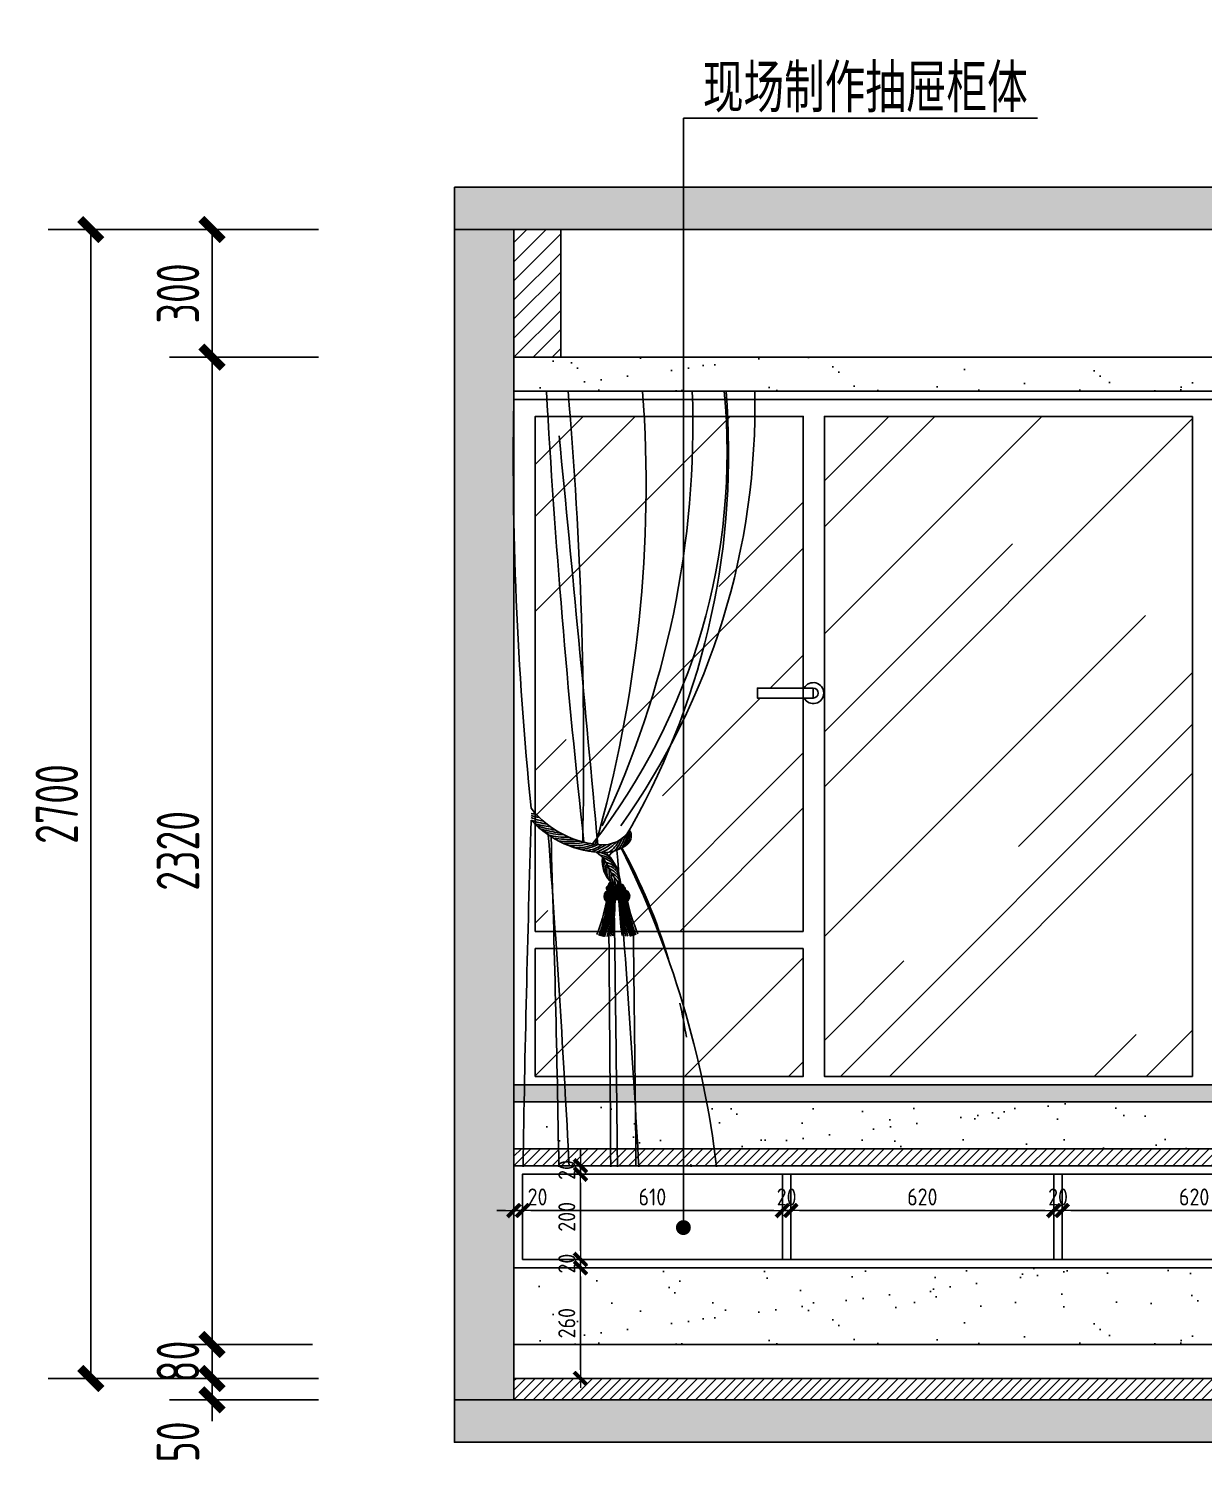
# Model space of a CAD drawing. Header units: millimetres. Extents: x 104198 to 1296755, y -81101 to 81453.
# Drawn here: x 574746 to 577506, y -36375 to -32978 of the extents above; entities that cross this region are included whole.
import ezdxf
from ezdxf.xclip import XClip

# ---------------------------------------------------------------- set-up
doc = ezdxf.new("R2010")
doc.units = ezdxf.units.MM
doc.header["$XCLIPFRAME"] = 0
doc.header["$PDMODE"] = 3
doc.layers.get('Defpoints').update_dxf_attribs({"color": 250})
for name, color, linetype in [('0家具', 51, 'Continuous'), ('1-墙线', 7, 'Continuous'), ('CURTAIN', 1, 'Continuous'), ('D■02 地材填充', 250, 'Continuous'), ('墙体', 7, 'Continuous'), ('天棚图层', 51, 'Continuous')]:
    doc.layers.add(name, color=color, linetype=linetype)
doc.styles.add('CCD_DIM', font='ARCHS.SHX')
doc.styles.add('尺寸标注', font='ARCHS.SHX', dxfattribs={"width": 0.8})
doc.styles.add('黑体', font='simhei.ttf', dxfattribs={"width": 0.7})
doc.dimstyles.new('海龍1：20', dxfattribs={"dimscale": 20, "dimtxt": 2, "dimasz": 1, "dimexe": 2, "dimexo": 2, "dimgap": 0.6, "dimtad": 1, "dimdec": 0, "dimrnd": 5, "dimdsep": 46, "dimtxsty": 'CCD_DIM', "dimblk": 'WS-cj', "dimcen": 1, "dimclrd": 44, "dimclre": 44, "dimclrt": 2, "dimadec": 0, "dimazin": 2, "dimtfac": 1, "dimtdec": 4, "dimtix": 1, "dimtmove": 2, "dimatfit": 3, "dimldrblk": 'CCD_Leader_Arrow', "dimfxl": 5, "dimfxlon": 1, "dimtolj": 1, "dimarcsym": 0})
doc.dimstyles.new('海龍1：50', dxfattribs={"dimscale": 50, "dimtxt": 2, "dimasz": 1, "dimexe": 2, "dimexo": 2, "dimgap": 0.6, "dimtad": 1, "dimdec": 0, "dimrnd": 5, "dimdsep": 46, "dimtxsty": 'CCD_DIM', "dimblk": 'WS-cj', "dimcen": 1, "dimclrd": 44, "dimclre": 44, "dimclrt": 2, "dimadec": 0, "dimazin": 2, "dimtfac": 1, "dimtdec": 4, "dimtix": 1, "dimtmove": 2, "dimatfit": 3, "dimldrblk": 'CCD_Leader_Arrow', "dimfxl": 5, "dimfxlon": 1, "dimtolj": 1, "dimarcsym": 0})
doc.dimstyles.new('立面标注', dxfattribs={"dimtxt": 100, "dimasz": 35, "dimexe": 20, "dimexo": 100, "dimtad": 1, "dimdec": 0, "dimtxsty": '黑体', "dimblk": 'ARCHTICK', "dimcen": 80, "dimdle": 20, "dimclrd": 251, "dimclre": 251, "dimclrt": 256, "dimadec": 0, "dimazin": 0, "dimtfac": 1, "dimtdec": 0, "dimtix": 1, "dimtmove": 2, "dimatfit": 3, "dimldrblk": 'DOT', "dimfxl": 200, "dimfxlon": 1, "dimarcsym": 0})

# ---------------------------------------------------------------- blocks, each defined once
blk = doc.blocks.new('_ArchTick')
at = {"color": 2, "linetype": 'ByBlock', "const_width": 0.4}
blk.add_lwpolyline([(-0.5, -0.5), (0.5, 0.5)], dxfattribs=at)
blk = doc.blocks.new('*D700')
at = {"color": 44, "lineweight": -2, "transparency": 16777216}
for p, q in [((575176.6, -36070), (575176.6, -36020)), ((575387.2, -36070), (575076.6, -36070)), ((575176.6, -36070), (575176.6, -36150)), ((575365.4, -36150), (575076.6, -36150)), ((575176.6, -36150), (575176.6, -36200))]:
    blk.add_line(p, q, dxfattribs=at)
at = {"layer": 'Defpoints', "color": 0, "transparency": 16777216}
for p in [(575487.2, -36070), (575176.6, -36150), (575465.4, -36150)]:
    blk.add_point(p, dxfattribs=at)
at = {"color": 44, "lineweight": -2, "transparency": 16777216, "xscale": 50, "yscale": 50, "zscale": 50}
for p, rotation in [((575176.6, -36070), 270), ((575176.6, -36150), 90)]:
    blk.add_blockref('_ArchTick', p, dxfattribs=dict(at, rotation=rotation))
at = {"color": 2, "transparency": 16777216, "insert": (575096.6, -36110), "char_height": 100, "attachment_point": 5, "rotation": 90, "style": '尺寸标注'}
blk.add_mtext('\\A1;80', dxfattribs=at)
blk = doc.blocks.new('CCD_Leader_Arrow')
at = {"color": 50, "linetype": 'ByBlock'}
blk.add_line((0, 0), (-1, 0), dxfattribs=at)
for points in [[(-0.859, 0.668), (-0.597, 0.852), (-0.24, 0), (0, 0)], [(-0.859, -0.668), (-0.597, -0.852), (-0.24, 0), (0, 0)]]:
    blk.add_solid(points, dxfattribs=at)
blk = doc.blocks.new('WS-cj')
blk.add_hatch(color=2).paths.add_polyline_path([(0.588, 0.818), (-0.818, -0.588), (-0.588, -0.818), (0.818, 0.588)])
at = {"color": 2, "linetype": 'ByBlock', "lineweight": 0}
for p, q in [((-1.1, 0), (0, 0)), ((0, 0), (1.1, 0))]:
    blk.add_line(p, q, dxfattribs=at)
at = {"color": 2}
blk.add_lwpolyline([(0.588, 0.818), (-0.818, -0.588), (-0.588, -0.818), (0.818, 0.588)], close=True, dxfattribs=at)
blk = doc.blocks.new('*D701')
at = {"color": 44, "lineweight": -2, "transparency": 16777216}
for p, q in [((575141.7, -33450), (574791.7, -33450)), ((574891.7, -36150), (574891.7, -33450)), ((575141.7, -36150), (574791.7, -36150))]:
    blk.add_line(p, q, dxfattribs=at)
at = {"layer": 'Defpoints', "color": 0, "transparency": 16777216}
for p in [(574891.7, -33450), (575886.2, -33450), (575376.6, -36150)]:
    blk.add_point(p, dxfattribs=at)
at = {"color": 44, "lineweight": -2, "transparency": 16777216, "xscale": 50, "yscale": 50, "zscale": 50}
for p, rotation in [((574891.7, -33450), 90), ((574891.7, -36150), 270)]:
    blk.add_blockref('_ArchTick', p, dxfattribs=dict(at, rotation=rotation))
at = {"color": 2, "transparency": 16777216, "insert": (574811.7, -34800), "char_height": 100, "attachment_point": 5, "rotation": 90, "style": '尺寸标注'}
blk.add_mtext('\\A1;2700', dxfattribs=at)
blk = doc.blocks.new('*D702')
at = {"color": 44, "lineweight": -2, "transparency": 16777216}
for p, q in [((575426.6, -33750), (575076.6, -33750)), ((575176.6, -33750), (575176.6, -36070)), ((575412.9, -36070), (575076.6, -36070))]:
    blk.add_line(p, q, dxfattribs=at)
at = {"layer": 'Defpoints', "color": 0, "transparency": 16777216}
for p in [(575886.2, -33750), (575176.6, -36070), (575512.9, -36070)]:
    blk.add_point(p, dxfattribs=at)
at = {"color": 44, "lineweight": -2, "transparency": 16777216, "xscale": 50, "yscale": 50, "zscale": 50}
for p, rotation in [((575176.6, -33750), 90), ((575176.6, -36070), 270)]:
    blk.add_blockref('_ArchTick', p, dxfattribs=dict(at, rotation=rotation))
at = {"color": 2, "transparency": 16777216, "insert": (575096.6, -34910), "char_height": 100, "attachment_point": 5, "rotation": 90, "style": '尺寸标注'}
blk.add_mtext('\\A1;2320', dxfattribs=at)
blk = doc.blocks.new('*D703')
at = {"color": 44, "lineweight": -2, "transparency": 16777216}
for p, q in [((575426.6, -33450), (575076.6, -33450)), ((575176.6, -33750), (575176.6, -33450)), ((575426.6, -33750), (575076.6, -33750))]:
    blk.add_line(p, q, dxfattribs=at)
at = {"layer": 'Defpoints', "color": 0, "transparency": 16777216}
for p in [(575176.6, -33450), (575886.2, -33450), (575886.2, -33750)]:
    blk.add_point(p, dxfattribs=at)
at = {"color": 44, "lineweight": -2, "transparency": 16777216, "xscale": 50, "yscale": 50, "zscale": 50}
for p, rotation in [((575176.6, -33450), 90), ((575176.6, -33750), 270)]:
    blk.add_blockref('_ArchTick', p, dxfattribs=dict(at, rotation=rotation))
at = {"color": 2, "transparency": 16777216, "insert": (575096.6, -33600), "char_height": 100, "attachment_point": 5, "rotation": 90, "style": '尺寸标注'}
blk.add_mtext('\\A1;300', dxfattribs=at)
blk = doc.blocks.new('*D704')
at = {"color": 44, "lineweight": -2, "transparency": 16777216}
for p, q in [((575176.6, -36150), (575176.6, -36100)), ((575426.6, -36150), (575076.6, -36150)), ((575176.6, -36200), (575176.6, -36150)), ((575426.6, -36200), (575076.6, -36200)), ((575176.6, -36200), (575176.6, -36250))]:
    blk.add_line(p, q, dxfattribs=at)
at = {"layer": 'Defpoints', "color": 0, "transparency": 16777216}
for p in [(575176.6, -36150), (575886.2, -36150), (575886.2, -36200)]:
    blk.add_point(p, dxfattribs=at)
at = {"color": 44, "lineweight": -2, "transparency": 16777216, "xscale": 50, "yscale": 50, "zscale": 50}
for p, rotation in [((575176.6, -36150), 270), ((575176.6, -36200), 90)]:
    blk.add_blockref('_ArchTick', p, dxfattribs=dict(at, rotation=rotation))
at = {"color": 2, "transparency": 16777216, "insert": (575096.6, -36298.9), "char_height": 100, "attachment_point": 5, "rotation": 90, "style": '尺寸标注'}
blk.add_mtext('\\A1;50', dxfattribs=at)
blk = doc.blocks.new('fhdghrthe')
at = {"layer": '墙体', "color": 7}
for p, q in [((572756, 14270.1), (572756, 18190.1)), ((572626, 14140.1), (572626, 17250.1))]:
    blk.add_line(p, q, dxfattribs=at)
blk = doc.blocks.new('fdhgfgdhdfg')
at = {"layer": 'CURTAIN', "color": 8}
for centre, major_axis, ratio, start_param, end_param in [((281387.3, -68683.7, 0), (1223.9, 1223.9), 1, 2.334756, 2.975805), ((281248.7, -68793, 0), (1078.8, 1078.8), 1, 2.260071, 3.018961), ((281544.6, -68797.6, 0), (1290.5, 1290.5), 1, 2.273384, 2.866395), ((282055.4, -68724, 0), (1591.1, 1591.1), 1, 2.321811, 2.799376), ((283033.2, -68872.2, 0), (2203.1, 2203.1), 1, 2.283731, 2.63602), ((290316.8, -69517.6, 0), (-10242.6, 373.5), 1, -0.048635, 0.056882), ((259948.4, -67509.1, 0), (14311.9, 14311.9), 1, 5.387946, 5.441529), ((467508.3, -86960.9, 0), (-187453.2, 17462.9), 1, -0.003971, 0.001255), ((280012.7, -69504.5, 0), (162.4, 162.4), 1, 3.953498, 4.831121), ((280012.7, -69504.5, 0), (175.7, 175.7), 1, 3.953498, 4.740191), ((280138.5, -69542.5, 0), (-104.7, 104.7), 1, 2.418322, 2.679938), ((280126.4, -69482.4, 0), (-144.3, 144.3), 1, 2.499046, 2.689322), ((280133.5, -69528.1, 0), (-107.9, 107.9), 1, 2.554953, 2.758179), ((280163.3, -69585.1, 0), (-59.4, 59.4), 1, 2.478656, 2.720155), ((280182.2, -69611.5, 0), (34.5, 34.5), 1, 3.911092, 4.153052), ((279976.6, -69713.6, 0), (16.8, 16.8), 1, 1.717689, 3.204202), ((280020.3, -69660, 0), (-52.4, 52.4), 1, 1.18549, 2.335721), ((279993.1, -69712.5, 0), (25.2, 25.2), 1, 2.052636, 3.0388), ((280000.8, -69712.6, 0), (27.9, 27.9), 1, 2.180597, 3.091681), ((280007.9, -69712.3, 0), (30.4, 30.4), 1, 2.288562, 3.12364), ((280027.4, -69701.7, 0), (-42.6, 42.6), 1, 0.967801, 1.633563), ((280055.5, -69688.1, 0), (-61, 61), 1, 1.147636, 1.576368), ((280095.6, -69428.5, 0), (207.1, 207.1), 1, 3.90317, 4.078311), ((302105.2, -71445.3, 0), (1780.2, 25851.9), 0.849808, 1.56219, 1.592963), ((280115, -69597.6, 0), (83.8, 83.8), 1, 3.828692, 4.24598), ((280116.6, -69570.9, 0), (98.2, 98.2), 1, 3.92064, 4.277468), ((280105.3, -69487.9, 0), (154.1, 154.1), 1, 4.01737, 4.236819), ((321005.6, -71030.3, 0), (1292.7, 48186.5), 0.84809, 1.566243, 1.582665), ((280079, -69354.2, 0), (247, 247), 1, 4.087318, 4.218236), ((281221.6, -70418.2, 0), (-1002.9, 1002.9), 1, 0.287813, 0.492048), ((300192.5, -71476.9, 0), (1818.7, 24057.7), 0.840517, 1.562425, 1.593961), ((280020.3, -69660, 0), (-65.7, 65.7), 1, 1.662446, 2.335721), ((280098.6, -69837.7, 0), (85.3, 85.3), 1, 1.57305, 2.286225), ((280049.3, -69691, 0), (-52.8, 52.8), 1, 1.23653, 1.73721), ((280059.2, -69668.8, 0), (64.3, 64.3), 1, 3.060485, 3.532539), ((279979.7, -69776.1, 0), (-21.8, 21.8), 1, 4.466459, 4.980496), ((280036.7, -69801.5, 0), (-35.2, 35.2), 1, -0.78574, 0.027113), ((280073.7, -69645.9, 0), (79.3, 79.3), 1, 3.227209, 3.591287), ((280086.7, -69821.9, 0), (-60.9, 60.9), 1, -0.166501, 0.437091), ((280119.4, -69567.7, 0), (-139.2, 139.2), 1, 1.790411, 1.978173), ((280067.1, -69675.2, 0), (-51.7, 51.7), 1, 1.71713, 2.277671), ((280078.7, -69652, 0), (-65.8, 65.8), 1, 1.847465, 2.31868), ((280082.4, -69639.4, 0), (-71.9, 71.9), 1, 1.940022, 2.424334), ((280094.3, -69558.1, 0), (126.2, 126.2), 1, 3.677139, 3.967916), ((280095.5, -69558.8, 0), (-122, 122), 1, 2.17183, 2.48152), ((280100.2, -69509.4, 0), (-153.4, 153.4), 1, 2.247339, 2.484333), ((279901.2, -69742.9, 0), (-81.8, 81.8), 1, 3.084453, 3.564776), ((280019.2, -69823.7, 0), (-28.9, 28.9), 1, -0.543337, 0.357737), ((280025.9, -69823, 0), (34.5, 34.5), 1, 1.031668, 1.764016), ((280039.6, -69825.8, 0), (-44.8, 44.8), 1, -0.510135, 0.143651), ((280035.5, -69811.6, 0), (37.8, 37.8), 1, 0.92003, 1.691724), ((279949.8, -69772.8, 0), (51.6, 51.6), 1, 4.694061, 5.607655), ((279965.7, -69797.9, 0), (-32.5, 32.5), 1, 3.468483, 4.236433), ((279981.9, -69795.3, 0), (23.9, 23.9), 1, 4.937089, 5.984067), ((279983.1, -69789.6, 0), (-25.6, 25.6), 1, 3.704195, 4.388677), ((280000.7, -69781.9, 0), (-15, 15), 1, 3.747148, 4.532747), ((280020, -69842.5, 0), (32, 32), 1, 1.217516, 1.93435), ((280027.4, -69839.7, 0), (-37.7, 37.7), 1, -0.384523, 0.299627), ((280128.7, -69856.2, 0), (-103.5, 103.5), 1, 0.544075, 0.605151), ((279951.6, -69812.6, 0), (29.6, 29.6), 1, 5.038453, 5.489048), ((279954.7, -69803.9, 0), (-32.8, 32.8), 1, 3.387031, 3.98097), ((279944, -69799.3, 0), (44, 44), 1, 5.065724, 5.606485), ((279966.6, -69866.9, 0), (9.69, 9.69), 1, 0.661697, 1.602225), ((279964.6, -69865.3, 0), (9.1, 9.1), 1, 0.72492, 1.442039), ((279962.1, -69860, 0), (5.8, 5.8), 1, 0.690534, 1.450432), ((279971.2, -69872.6, 0), (12.5, 12.5), 1, 0.660291, 1.691807), ((279969, -69869.4, 0), (-10.9, 10.9), 1, -0.898424, 0.062069), ((279960, -69855.8, 0), (3.21, 3.21), 1, 0.737571, 1.353619), ((279946.4, -69925, 0), (53, 53), 1, 0.279789, 0.630162), ((279973.1, -69873.5, 0), (12.6, 12.6), 1, 0.643187, 1.788157), ((279951.5, -69908.8, 0), (-42.1, 42.1), 1, -1.335272, -0.905904), ((279975, -69876.3, 0), (13.8, 13.8), 1, 0.634526, 1.758158), ((279951.7, -69907.9, 0), (-42.4, 42.4), 1, -1.321339, -0.914228), ((279952.9, -69901.2, 0), (39, 39), 1, 0.23182, 0.641167), ((279955.2, -69892.5, 0), (-33.7, 33.7), 1, -1.363887, -0.934077), ((279953.8, -69893.5, 0), (-35.6, 35.6), 1, -1.342479, -0.986883), ((279958.3, -69881.4, 0), (-27.5, 27.5), 1, -1.354271, -0.972937), ((279965.9, -69861.6, 0), (13.4, 13.4), 1, 0.104754, 0.731562), ((279972.5, -69839.3, 0), (-3.51, 3.51), 1, -0.731164, 1.4373), ((279973.8, -69866.9, 0), (17.8, 17.8), 1, 0.049741, 0.997278), ((279979.7, -69843.3, 0), (7.06, 7.06), 1, 1.195003, 2.231779), ((279997.3, -69859.2, 0), (19, 19), 1, 2.283273, 2.876471), ((279963, -69860, 0), (13.9, 13.9), 1, 4.914285, 6.659302), ((279974.8, -69832.7, 0), (2.24, 2.24), 1, 0.839748, 2.930207), ((279984.4, -69843.7, 0), (13.1, 13.1), 1, 3.163824, 3.830105), ((279977.8, -69834.9, 0), (3.96, 3.96), 1, 0.832045, 2.262309), ((279975.7, -69867.5, 0), (-23.6, 23.6), 1, -1.528332, -0.678352), ((279984.6, -69841.4, 0), (-13.9, 13.9), 1, 1.697671, 2.257512), ((279963.3, -69859.7, 0), (14.4, 14.4), 1, 4.971217, 6.566751), ((279981.5, -69842.2, 0), (-5.47, 5.47), 1, -0.65119, 0.731556), ((279982.6, -69844.3, 0), (-10.6, 10.6), 1, 1.759463, 2.364996), ((279965.3, -69859, 0), (13.6, 13.6), 1, 4.919024, 6.582573), ((279978.3, -69862.4, 0), (23.4, 23.4), 1, 0.289663, 0.893834), ((279982.3, -69842.4, 0), (-11.4, 11.4), 1, 1.891468, 2.265031), ((279982.7, -69837.3, 0), (5.4, 5.4), 1, 0.744957, 1.939362), ((279985.3, -69845.6, 0), (7.14, 7.14), 1, 0.803202, 2.017663), ((279967.3, -69858.5, 0), (13, 13), 1, 4.933458, 6.590085), ((279970.1, -69857.8, 0), (-11.7, 11.7), 1, 3.234845, 5.147106), ((280002.7, -69865.1, 0), (-23.4, 23.4), 1, 0.022147, 0.062231), ((279988.2, -69848.2, 0), (-7.92, 7.92), 1, -0.874193, 0.28149), ((279988.3, -69844.5, 0), (-9.51, 9.51), 1, -0.841591, -0.068885), ((279990.7, -69850.2, 0), (8.08, 8.08), 1, 0.579671, 1.682944), ((279990.5, -69843.3, 0), (7.8, 7.8), 1, 0.621349, 1.508319), ((279993.6, -69853, 0), (-8.49, 8.49), 1, -1.010008, -0.001129), ((279991.5, -69855.5, 0), (-5.86, 5.86), 1, -0.56866, 0.012741), ((280002.9, -69857.7, 0), (-10.9, 10.9), 1, 1.570796326794897, 7.853981633974483), ((280002.7, -69865.1, 0), (23.4, 23.4), 1, 0.675442, 1.284058), ((279994.7, -69853.3, 0), (7.33, 7.33), 1, 0.520534, 1.551975), ((280004.9, -69858.3, 0), (11.7, 11.7), 1, 1.108625, 3.020886), ((280007.6, -69859.1, 0), (-13, 13), 1, -0.334354, 1.322273), ((280015, -69868.2, 0), (-32, 32), 1, -0.45699, -0.174079), ((280009.6, -69859.6, 0), (13.6, 13.6), 1, 1.243954, 2.907503), ((280011.6, -69860.3, 0), (14.4, 14.4), 1, 1.259776, 2.85531), ((279988.1, -69838.3, 0), (-3.48, 3.48), 1, 3.777129, 4.877002), ((280011.9, -69860.6, 0), (-13.9, 13.9), 1, -0.403571, 1.341446), ((279994, -69831.2, 0), (-1.99, 1.99), 1, 3.372383, 6.229606), ((280026.7, -69926.1, 0), (53, 53), 1, 0.913179, 1.263553), ((279992.8, -69844.5, 0), (-10.6, 10.6), 1, 2.319938, 2.925471), ((279990.8, -69841.4, 0), (13.9, 13.9), 1, 3.998219, 4.558059), ((280022.1, -69909.8, 0), (42.1, 42.1), 1, 0.878449, 1.307818), ((280021.9, -69908.9, 0), (42.4, 42.4), 1, 0.886773, 1.293884), ((279991, -69838.9, 0), (4.07, 4.07), 1, 5.082183, 6.708721), ((280020.9, -69902.2, 0), (39, 39), 1, 0.902175, 1.311522), ((280018.8, -69893.4, 0), (-33.7, 33.7), 1, -0.664174, -0.234364), ((279993.1, -69842.5, 0), (-11.4, 11.4), 1, 2.419904, 2.793467), ((279996.4, -69830.6, 0), (-2.38, 2.38), 1, 3.409143, 6.091761), ((280020.2, -69894.4, 0), (-35.6, 35.6), 1, -0.611368, -0.255772), ((279993.8, -69839.2, 0), (-4.54, 4.54), 1, 3.324139, 5.255113), ((280016.1, -69882.2, 0), (-27.5, 27.5), 1, -0.625314, -0.24398), ((279997.6, -69831.8, 0), (3.63, 3.63), 1, 5.437047, 7.220416), ((279999.4, -69876.6, 0), (13.8, 13.8), 1, 6.068369, 7.192001), ((280009, -69862.2, 0), (13.4, 13.4), 1, 0.81178, 1.438588), ((280000.1, -69830.6, 0), (3.44, 3.44), 1, 5.121261, 7.41842), ((279996.7, -69838.2, 0), (-4.31, 4.31), 1, 3.169207, 5.182323), ((280001.4, -69873.9, 0), (12.6, 12.6), 1, 6.03837, 7.18334), ((280002.7, -69829.4, 0), (3.29, 3.29), 1, 4.816332, 7.58862), ((279999.8, -69838.3, 0), (4.41, 4.41), 1, 4.791191, 6.886673), ((280003.3, -69873.1, 0), (12.5, 12.5), 1, 6.13472, 7.166236), ((280002.7, -69838.5, 0), (-4.55, 4.55), 1, 3.180239, 5.493108), ((280005.7, -69870, 0), (10.9, 10.9), 1, 6.193662, 7.154154), ((280006.4, -69838.4, 0), (4.33, 4.33), 1, 4.310576, 7.068583), ((280008.1, -69867.5, 0), (-9.69, 9.69), 1, 4.653506, 5.594034), ((280010.1, -69865.9, 0), (9.1, 9.1), 1, 0.101303, 0.818422), ((280012.8, -69860.7, 0), (-5.8, 5.8), 1, -1.477886, -0.717988), ((280015, -69856.6, 0), (3.21, 3.21), 1, 0.189723, 0.805771), ((279514, -69769.2, 0), (324.8, 324.8), 1, 5.098035, 5.27834), ((279588.5, -69808.2, 0), (269.4, 269.4), 1, 5.115692, 5.333099), ((279589.9, -69808.5, 0), (269.4, 269.4), 1, 5.115274, 5.333099), ((279590.6, -69808.3, 0), (269.4, 269.4), 1, 5.114201, 5.333099), ((279592.6, -69808.8, 0), (269.4, 269.4), 1, 5.113817, 5.333099), ((279594.6, -69809.6, 0), (-269.4, 269.4), 1, 3.54376, 3.762303), ((279595.9, -69810, 0), (269.4, 269.4), 1, 5.114566, 5.333099), ((279596.9, -69810.2, 0), (-269.4, 269.4), 1, 3.54384, 3.762303), ((279598.9, -69810.7, 0), (269.4, 269.4), 1, 5.114945, 5.333099), ((279599.6, -69810.5, 0), (-269.4, 269.4), 1, 3.543378, 3.762303), ((279600.8, -69810.1, 0), (269.4, 269.4), 1, 5.112597, 5.333099), ((279602.6, -69808.8, 0), (-269.4, 269.4), 1, 3.537599, 3.762303), ((279961.3, -69865.3, 0), (1.41, 1.41), 1, 1.577415, 2.94988), ((279965, -69865.4, 0), (-3.57, 3.57), 1, 0.361006, 1.14588), ((279973.2, -69866.2, 0), (8.64, 8.64), 1, 1.99387, 2.517944), ((279555.3, -69817.9, 0), (-302.5, 302.5), 1, 3.605253, 3.801896), ((279981.7, -69866.5, 0), (-13.8, 13.8), 1, 0.502891, 0.927558), ((279980.2, -69865.1, 0), (11.9, 11.9), 1, 2.050668, 2.689302), ((279983.5, -69864.5, 0), (13.1, 13.1), 1, 2.057007, 2.747845), ((279436.4, -69814.5, 0), (387.1, 387.1), 1, 5.241033, 5.396386), ((279985.8, -69863.8, 0), (-13.7, 13.7), 1, 0.499333, 1.235736), ((279993.1, -69862.9, 0), (-17.8, 17.8), 1, 0.583421, 1.178371), ((279997.3, -69860.8, 0), (-19.8, 19.8), 1, 0.669271, 1.224846), ((279985.3, -69841, 0), (-16, 16), 1, 1.643268, 2.227459), ((279986.6, -69837.6, 0), (-19.4, 19.4), 1, 1.732554, 2.194284), ((278810.2, -69742.4, 0), (-1166.9, 171.1), 1, 3.107829, 3.180189), ((279985.6, -69838.8, 0), (-19.5, 19.5), 1, 1.782708, 2.214579), ((279985, -69841.1, 0), (18.8, 18.8), 1, 3.369703, 3.784295), ((279982.1, -69846.3, 0), (15.6, 15.6), 1, 3.416581, 3.867785), ((279980.6, -69851, 0), (13.2, 13.2), 1, 3.434706, 3.905603), ((279979.9, -69856.4, 0), (10.2, 10.2), 1, 3.360624, 3.891949), ((279977.9, -69863.7, 0), (5.59, 5.59), 1, 3.200379, 3.913863), ((279165.8, -69833.5, 0), (-578.2, 578.2), 1, 3.781841, 3.884356), ((280809.6, -69856.1, 0), (578.2, 578.2), 1, 2.371375, 2.47389), ((281167.6, -69774.8, 0), (834, 834), 1, 2.435744, 2.508104), ((279991, -69843.8, 0), (-13.1, 13.1), 1, 2.425626, 3.091907), ((279990.1, -69841.1, 0), (-16, 16), 1, 2.457476, 3.041666), ((279989, -69837.6, 0), (19.4, 19.4), 1, 4.061447, 4.523177), ((279989.9, -69838.8, 0), (-19.5, 19.5), 1, 2.470356, 2.902227), ((279990.4, -69841.2, 0), (18.8, 18.8), 1, 4.042232, 4.456824), ((280539.6, -69829.6, 0), (-387.1, 387.1), 1, 0.859345, 1.014698), ((279993.2, -69846.5, 0), (15.6, 15.6), 1, 3.958742, 4.409946), ((279994.6, -69851.1, 0), (-13.2, 13.2), 1, 2.350127, 2.821024), ((280420.6, -69829.7, 0), (-302.5, 302.5), 1, 0.883039, 1.079682), ((279995.1, -69856.6, 0), (10.2, 10.2), 1, 3.934578, 4.465903), ((280373.6, -69819.4, 0), (269.4, 269.4), 1, 2.493428, 2.718131), ((279997, -69864, 0), (-5.59, 5.59), 1, 2.341867, 3.055352), ((280375.3, -69820.8, 0), (269.4, 269.4), 1, 2.493428, 2.71393), ((280376.5, -69821.2, 0), (-269.4, 269.4), 1, 0.922632, 1.141556), ((280377.2, -69821.4, 0), (-269.4, 269.4), 1, 0.922632, 1.140786), ((279977.6, -69859, 0), (-19, 19), 1, 3.37926, 3.972458), ((280379.3, -69821, 0), (269.4, 269.4), 1, 2.493428, 2.711891), ((279977.6, -69860.5, 0), (19.8, 19.8), 1, 5.030884, 5.586459), ((280380.3, -69820.7, 0), (269.4, 269.4), 1, 2.493428, 2.711961), ((280381.6, -69820.5, 0), (269.4, 269.4), 1, 2.493428, 2.711971), ((279981.7, -69862.8, 0), (17.8, 17.8), 1, 5.07736, 5.67231), ((279989.1, -69863.9, 0), (-13.7, 13.7), 1, 3.449198, 4.185601), ((280383.5, -69819.7, 0), (-269.4, 269.4), 1, 0.922632, 1.141914), ((279991.3, -69864.7, 0), (13.1, 13.1), 1, 5.078682, 5.76952), ((280385.6, -69819.2, 0), (-269.4, 269.4), 1, 0.922632, 1.14153), ((280386.3, -69819.4, 0), (269.4, 269.4), 1, 2.493428, 2.711253), ((279994.6, -69865.3, 0), (11.9, 11.9), 1, 5.137225, 5.775859), ((280387.7, -69819.1, 0), (-269.4, 269.4), 1, 0.922632, 1.140039), ((279993.1, -69866.6, 0), (-13.8, 13.8), 1, 3.757376, 4.182044), ((280463.3, -69782.3, 0), (-324.8, 324.8), 1, 0.97739, 1.157696), ((280001.5, -69866.6, 0), (-8.64, 8.64), 1, 3.737787, 4.261861), ((280009.8, -69866.1, 0), (-3.57, 3.57), 1, 3.539054, 4.323929), ((280013.4, -69866.1, 0), (1.41, 1.41), 1, 4.876647, 6.249112), ((370972.9, -71285.7, 0), (1639.8, 116812.2), 0.778863, 1.569956, 1.575054), ((700370.3, -74762.4, 0), (6274.3, 556270), 0.75579, 1.570674, 1.571669), ((563674.7, -72428.2, 0), (3190.3, 375930.7), 0.754577, 1.570619, 1.572087), ((281221.6, -70418.2, 0), (-1002.9, 1002.9), 1, 0.569401, 0.627856), ((281220.9, -70550.1, 0), (1417.2, 57.8), 0.619389, 3.01854, 3.025581)]:
    blk.add_ellipse(centre, major_axis=major_axis, ratio=ratio, start_param=start_param, end_param=end_param, dxfattribs=at)
at = {"layer": 'CURTAIN', "color": 2}
for centre, major_axis, ratio, start_param, end_param in [((271949.7, -68805.2), (151.9, 8284.9), 1, 4.629009, 4.749857), ((239333.3, -71001, 0), (-1281, 47845.5), 0.854135, 4.699868, 4.717228), ((281476.9, -70557, 0), (717.8, 1858.2), 0.85501, 1.460336, 1.863675)]:
    blk.add_ellipse(centre, major_axis=major_axis, ratio=ratio, start_param=start_param, end_param=end_param, dxfattribs=at)
at = {"layer": 'CURTAIN', "color": 8}
blk.add_ellipse((279972.1, -69857.3, 0), major_axis=(10.9, 10.9), ratio=1, dxfattribs=at)
blk = doc.blocks.new('_Dot')
at = {"color": 2, "linetype": 'ByBlock', "lineweight": -2}
blk.add_line((-0.5, 0), (-1, 0), dxfattribs=at)
at = {"color": 2, "linetype": 'ByBlock', "const_width": 0.5}
blk.add_lwpolyline([(-0.25, 0, 1), (0.25, 0, 1)], format="xyb", close=True, dxfattribs=at)
blk = doc.blocks.new('*D705')
at = {"color": 44, "lineweight": -2, "transparency": 16777216}
for p, q in [((576042.5, -35890), (576082.5, -35890)), ((576042.5, -36130), (576042.5, -35910)), ((576042.5, -36150), (576082.5, -36150))]:
    blk.add_line(p, q, dxfattribs=at)
at = {"layer": 'Defpoints', "color": 0, "transparency": 16777216}
for p in [(576028.1, -35890), (576042.5, -35890), (576028.1, -36150)]:
    blk.add_point(p, dxfattribs=at)
at = {"color": 44, "lineweight": -2, "transparency": 16777216, "xscale": 20, "yscale": 20, "zscale": 20}
for p, rotation in [((576042.5, -35890), 90), ((576042.5, -36150), 270)]:
    blk.add_blockref('WS-cj', p, dxfattribs=dict(at, rotation=rotation))
at = {"color": 2, "transparency": 16777216, "insert": (576010.5, -36020), "char_height": 40, "attachment_point": 5, "rotation": 90, "style": 'CCD_DIM'}
blk.add_mtext('\\A1;260', dxfattribs=at)
blk = doc.blocks.new('*D706')
at = {"color": 44, "lineweight": -2, "transparency": 16777216}
for p, q in [((576042.5, -35850), (576042.5, -35830)), ((576042.5, -35870), (576082.5, -35870)), ((576042.5, -35890), (576042.5, -35870)), ((576042.5, -35890), (576082.5, -35890)), ((576042.5, -35910), (576042.5, -35930))]:
    blk.add_line(p, q, dxfattribs=at)
at = {"layer": 'Defpoints', "color": 0, "transparency": 16777216}
for p in [(576021, -35870), (576028.1, -35890), (576042.5, -35870)]:
    blk.add_point(p, dxfattribs=at)
at = {"color": 44, "lineweight": -2, "transparency": 16777216, "xscale": 20, "yscale": 20, "zscale": 20}
for p, rotation in [((576042.5, -35870), 270), ((576042.5, -35890), 90)]:
    blk.add_blockref('WS-cj', p, dxfattribs=dict(at, rotation=rotation))
at = {"color": 2, "transparency": 16777216, "insert": (576010.5, -35880), "char_height": 40, "attachment_point": 5, "rotation": 90, "style": 'CCD_DIM'}
blk.add_mtext('\\A1;20', dxfattribs=at)
blk = doc.blocks.new('*D707')
at = {"color": 44, "lineweight": -2, "transparency": 16777216}
for p, q in [((576042.5, -35670), (576082.5, -35670)), ((576042.5, -35850), (576042.5, -35690)), ((576042.5, -35870), (576082.5, -35870))]:
    blk.add_line(p, q, dxfattribs=at)
at = {"layer": 'Defpoints', "color": 0, "transparency": 16777216}
for p in [(576036.5, -35670), (576042.5, -35670), (576021, -35870)]:
    blk.add_point(p, dxfattribs=at)
at = {"color": 44, "lineweight": -2, "transparency": 16777216, "xscale": 20, "yscale": 20, "zscale": 20}
for p, rotation in [((576042.5, -35670), 90), ((576042.5, -35870), 270)]:
    blk.add_blockref('WS-cj', p, dxfattribs=dict(at, rotation=rotation))
at = {"color": 2, "transparency": 16777216, "insert": (576010.5, -35770), "char_height": 40, "attachment_point": 5, "rotation": 90, "style": 'CCD_DIM'}
blk.add_mtext('\\A1;200', dxfattribs=at)
blk = doc.blocks.new('*D708')
at = {"color": 44, "lineweight": -2, "transparency": 16777216}
for p, q in [((576042.5, -35630), (576042.5, -35610)), ((576042.5, -35650), (576082.5, -35650)), ((576042.5, -35670), (576042.5, -35650)), ((576042.5, -35670), (576082.5, -35670)), ((576042.5, -35690), (576042.5, -35710))]:
    blk.add_line(p, q, dxfattribs=at)
at = {"layer": 'Defpoints', "color": 0, "transparency": 16777216}
for p in [(576030.7, -35650), (576042.5, -35650), (576036.5, -35670)]:
    blk.add_point(p, dxfattribs=at)
at = {"color": 44, "lineweight": -2, "transparency": 16777216, "xscale": 20, "yscale": 20, "zscale": 20}
for p, rotation in [((576042.5, -35650), 270), ((576042.5, -35670), 90)]:
    blk.add_blockref('WS-cj', p, dxfattribs=dict(at, rotation=rotation))
at = {"color": 2, "transparency": 16777216, "insert": (576010.5, -35660), "char_height": 40, "attachment_point": 5, "rotation": 90, "style": 'CCD_DIM'}
blk.add_mtext('\\A1;20', dxfattribs=at)
blk = doc.blocks.new('*D891')
at = {"color": 44, "lineweight": -2, "transparency": 16777216}
for p, q in [((575886.2, -35755.4), (575886.2, -35715.4)), ((575906.2, -35755.4), (575906.2, -35715.4)), ((575866.2, -35755.4), (575846.2, -35755.4)), ((575886.2, -35755.4), (575906.2, -35755.4)), ((575926.2, -35755.4), (575946.2, -35755.4))]:
    blk.add_line(p, q, dxfattribs=at)
at = {"layer": 'Defpoints', "color": 0, "transparency": 16777216}
for p in [(575906.2, -35755.4), (575886.2, -35780.3), (575906.2, -35777.5)]:
    blk.add_point(p, dxfattribs=at)
at = {"color": 44, "lineweight": -2, "transparency": 16777216, "xscale": 20, "yscale": 20, "zscale": 20}
blk.add_blockref('WS-cj', (575886.2, -35755.4), dxfattribs=at)
at = {"color": 44, "lineweight": -2, "transparency": 16777216, "xscale": 20, "yscale": 20, "zscale": 20, "rotation": 180}
blk.add_blockref('WS-cj', (575906.2, -35755.4), dxfattribs=at)
at = {"color": 2, "transparency": 16777216, "insert": (575941.8, -35723.4), "char_height": 40, "attachment_point": 5, "style": 'CCD_DIM'}
blk.add_mtext('\\A1;20', dxfattribs=at)
blk = doc.blocks.new('*D892')
at = {"color": 44, "lineweight": -2, "transparency": 16777216}
for p, q in [((575906.2, -35755.4), (575906.2, -35715.4)), ((575926.2, -35755.4), (576497.2, -35755.4)), ((576517.2, -35755.4), (576517.2, -35795.4))]:
    blk.add_line(p, q, dxfattribs=at)
at = {"layer": 'Defpoints', "color": 0, "transparency": 16777216}
for p in [(576517.2, -35740.6), (576517.2, -35755.4), (575906.2, -35777.5)]:
    blk.add_point(p, dxfattribs=at)
at = {"color": 44, "lineweight": -2, "transparency": 16777216, "xscale": 20, "yscale": 20, "zscale": 20, "rotation": 180}
blk.add_blockref('WS-cj', (575906.2, -35755.4), dxfattribs=at)
at = {"color": 44, "lineweight": -2, "transparency": 16777216, "xscale": 20, "yscale": 20, "zscale": 20}
blk.add_blockref('WS-cj', (576517.2, -35755.4), dxfattribs=at)
at = {"color": 2, "transparency": 16777216, "insert": (576211.7, -35723.4), "char_height": 40, "attachment_point": 5, "style": 'CCD_DIM'}
blk.add_mtext('\\A1;610', dxfattribs=at)
blk = doc.blocks.new('*D893')
at = {"color": 44, "lineweight": -2, "transparency": 16777216}
for p, q in [((576497.2, -35755.4), (576477.2, -35755.4)), ((576517.2, -35755.4), (576517.2, -35795.4)), ((576517.2, -35755.4), (576537.2, -35755.4)), ((576537.2, -35755.4), (576537.2, -35795.4)), ((576557.2, -35755.4), (576577.2, -35755.4))]:
    blk.add_line(p, q, dxfattribs=at)
at = {"layer": 'Defpoints', "color": 0, "transparency": 16777216}
for p in [(576517.2, -35740.6), (576537.2, -35740.6), (576537.2, -35755.4)]:
    blk.add_point(p, dxfattribs=at)
at = {"color": 44, "lineweight": -2, "transparency": 16777216, "xscale": 20, "yscale": 20, "zscale": 20}
blk.add_blockref('WS-cj', (576517.2, -35755.4), dxfattribs=at)
at = {"color": 44, "lineweight": -2, "transparency": 16777216, "xscale": 20, "yscale": 20, "zscale": 20, "rotation": 180}
blk.add_blockref('WS-cj', (576537.2, -35755.4), dxfattribs=at)
at = {"color": 2, "transparency": 16777216, "insert": (576527.2, -35723.4), "char_height": 40, "attachment_point": 5, "style": 'CCD_DIM'}
blk.add_mtext('\\A1;20', dxfattribs=at)
blk = doc.blocks.new('*D894')
at = {"color": 44, "lineweight": -2, "transparency": 16777216}
for p, q in [((576537.2, -35755.4), (576537.2, -35795.4)), ((576557.2, -35755.4), (577135.2, -35755.4)), ((577155.2, -35743.4), (577155.2, -35795.4))]:
    blk.add_line(p, q, dxfattribs=at)
at = {"layer": 'Defpoints', "color": 0, "transparency": 16777216}
for p in [(577155.2, -35703.4), (576537.2, -35740.6), (577155.2, -35755.4)]:
    blk.add_point(p, dxfattribs=at)
at = {"color": 44, "lineweight": -2, "transparency": 16777216, "xscale": 20, "yscale": 20, "zscale": 20, "rotation": 180}
blk.add_blockref('WS-cj', (576537.2, -35755.4), dxfattribs=at)
at = {"color": 44, "lineweight": -2, "transparency": 16777216, "xscale": 20, "yscale": 20, "zscale": 20}
blk.add_blockref('WS-cj', (577155.2, -35755.4), dxfattribs=at)
at = {"color": 2, "transparency": 16777216, "insert": (576846.2, -35723.4), "char_height": 40, "attachment_point": 5, "style": 'CCD_DIM'}
blk.add_mtext('\\A1;620', dxfattribs=at)
blk = doc.blocks.new('*D895')
at = {"color": 44, "lineweight": -2, "transparency": 16777216}
for p, q in [((577135.2, -35755.4), (577115.2, -35755.4)), ((577155.2, -35755.4), (577155.2, -35795.4)), ((577155.2, -35755.4), (577175.2, -35755.4)), ((577175.2, -35755.4), (577175.2, -35795.4)), ((577195.2, -35755.4), (577215.2, -35755.4))]:
    blk.add_line(p, q, dxfattribs=at)
at = {"layer": 'Defpoints', "color": 0, "transparency": 16777216}
for p in [(577155.2, -35727.5), (577175.2, -35727.5), (577175.2, -35755.4)]:
    blk.add_point(p, dxfattribs=at)
at = {"color": 44, "lineweight": -2, "transparency": 16777216, "xscale": 20, "yscale": 20, "zscale": 20}
blk.add_blockref('WS-cj', (577155.2, -35755.4), dxfattribs=at)
at = {"color": 44, "lineweight": -2, "transparency": 16777216, "xscale": 20, "yscale": 20, "zscale": 20, "rotation": 180}
blk.add_blockref('WS-cj', (577175.2, -35755.4), dxfattribs=at)
at = {"color": 2, "transparency": 16777216, "insert": (577165.2, -35723.4), "char_height": 40, "attachment_point": 5, "style": 'CCD_DIM'}
blk.add_mtext('\\A1;20', dxfattribs=at)
blk = doc.blocks.new('*D896')
at = {"color": 44, "lineweight": -2, "transparency": 16777216}
for p, q in [((577175.2, -35755.4), (577175.2, -35795.4)), ((577195.2, -35755.4), (577775.2, -35755.4)), ((577795.2, -35733.8), (577795.2, -35795.4))]:
    blk.add_line(p, q, dxfattribs=at)
at = {"layer": 'Defpoints', "color": 0, "transparency": 16777216}
for p in [(577795.2, -35693.8), (577175.2, -35727.5), (577795.2, -35755.4)]:
    blk.add_point(p, dxfattribs=at)
at = {"color": 44, "lineweight": -2, "transparency": 16777216, "xscale": 20, "yscale": 20, "zscale": 20, "rotation": 180}
blk.add_blockref('WS-cj', (577175.2, -35755.4), dxfattribs=at)
at = {"color": 44, "lineweight": -2, "transparency": 16777216, "xscale": 20, "yscale": 20, "zscale": 20}
blk.add_blockref('WS-cj', (577795.2, -35755.4), dxfattribs=at)
at = {"color": 2, "transparency": 16777216, "insert": (577485.2, -35723.4), "char_height": 40, "attachment_point": 5, "style": 'CCD_DIM'}
blk.add_mtext('\\A1;620', dxfattribs=at)

msp = doc.modelspace()

# ---------------------------------------------------------------- hatches: boundary and pattern name
h = msp.add_hatch(color=252)
h.dxf.hatch_style = 1
h.paths.add_polyline_path([(578586.2, -33350), (575746.2, -33350), (575746.2, -33450), (575886.2, -33450), (578586.2, -33450)])
h.paths.add_polyline_path([(575886.2, -33450), (575746.2, -33450), (575746.2, -36200), (575886.2, -36200)])
h.paths.add_polyline_path([(578586.2, -33450), (578446.2, -33450), (578446.2, -36200), (578586.2, -36200)])
h.paths.add_polyline_path([(578586.2, -36200), (578446.2, -36200), (575746.2, -36200), (575746.2, -36300), (578586.2, -36300)])
h = msp.add_hatch()
h.set_pattern_fill('AR-SAND', color=8, scale=3, style=0)
h.set_pattern_definition([(37.5, (575886.2, -33829.97), (-4.8, 146.824), [0, -115.824, 0, -129.54, 0, -123.825]), (7.5, (575886.2, -33829.97), (134.857, 215.048), [0, -62.484, 0, -104.394, 0, -40.005]), (327.5, (575792.48, -33829.97), (237.298, 0.431), [0, -38.1, 0, -137.16, 0, -179.07]), (317.5, (575792.48, -33829.97), (229.067, 66.879), [0, -19.05, 0, -89.916, 0, -102.87])])
h.paths.add_polyline_path([(578446.2, -33750), (575886.2, -33750), (575886.2, -33830), (578446.2, -33830)])
at = {"ltscale": 100}
h = msp.add_hatch(dxfattribs=at)
h.set_pattern_fill('AR-RROOF', color=250, scale=20, angle=45)
h.set_pattern_definition([(45, (575936.2, -35439.27), (431.05, 1149.47), [7620, -1016, 2540, -508]), (45, (576234.35, -34781.9), (-836.96, 118.54), [1524, -167.64, 3048, -381]), (45, (575810.48, -34954.33), (1627.222, 2108.564), [4064, -711.2, 2032, -508])])
h.paths.add_polyline_path([(576566.2, -34550.9), (576458.4, -34550.9), (576458.4, -34527.6), (576566.2, -34527.6), (576566.2, -33889.3), (575936.2, -33889.3), (575936.2, -35099.3), (576566.2, -35099.3)])
h.paths.add_polyline_path([(576566.2, -35139.3), (575936.2, -35139.3), (575936.2, -35439.3), (576566.2, -35439.3)])
h.paths.add_polyline_path([(577481.2, -33889.3), (576616.2, -33889.3), (576616.2, -35439.3), (577481.2, -35439.3)])
h.paths.add_polyline_path([(578396.2, -33889.3), (577531.2, -33889.3), (577531.2, -35439.3), (578396.2, -35439.3)])
h = msp.add_hatch()
h.set_pattern_fill('AR-SAND', color=8, scale=3, style=0)
h.set_pattern_definition([(37.5, (575886.2, -36069.97), (-4.8, 146.824), [0, -115.824, 0, -129.54, 0, -123.825]), (7.5, (575886.2, -36069.97), (134.857, 215.048), [0, -62.484, 0, -104.394, 0, -40.005]), (327.5, (575792.48, -36069.97), (237.298, 0.431), [0, -38.1, 0, -137.16, 0, -179.07]), (317.5, (575792.48, -36069.97), (229.067, 66.879), [0, -19.05, 0, -89.916, 0, -102.87])])
h.paths.add_polyline_path([(578446.2, -35890), (575886.2, -35890), (575886.2, -36070), (578446.2, -36070)])
h.paths.add_polyline_path([(578446.2, -35500), (575886.2, -35500), (575886.2, -35610), (578446.2, -35610)])
at = {"layer": '1-墙线', "linetype": 'ByBlock', "lineweight": -3}
h = msp.add_hatch(dxfattribs=at)
h.set_pattern_fill('SACNCR', color=8, scale=10, style=0)
h.set_pattern_definition([(45, (575866.205, -35499.97), (-16.83798, 16.83798), []), (45, (575883.043, -35499.97), (-16.83798, 16.83798), [0, -23.8125])])
h.paths.add_polyline_path([(575886.2, -35460), (575886.2, -35500), (578446.2, -35500), (578446.2, -35460)])
at = {"layer": 'D■02 地材填充'}
h = msp.add_hatch(dxfattribs=at)
h.set_pattern_fill('ANSI31', color=256, scale=10, angle=180, style=0)
h.set_pattern_definition([(225, (575886.205, -33749.97), (22.45064, -22.45064), [])])
h.paths.add_polyline_path([(575996.2, -33450), (575886.2, -33450), (575886.2, -33750), (575996.2, -33750)])
h.paths.add_polyline_path([(578446.2, -33450), (578346.2, -33450), (578346.2, -33750), (578446.2, -33750)])
h = msp.add_hatch(dxfattribs=at)
h.set_pattern_fill('ANSI31', color=256, scale=5, angle=180, style=0)
h.set_pattern_definition([(225, (575886.205, -35649.97), (11.22532, -11.22532), [])])
h.paths.add_polyline_path([(578446.2, -35610), (575886.2, -35610), (575886.2, -35650), (578446.2, -35650)])
h = msp.add_hatch(dxfattribs=at)
h.set_pattern_fill('ANSI31', color=256, scale=5, angle=180, style=0)
h.set_pattern_definition([(225, (575886.205, -36199.97), (11.22532, -11.22532), [])])
h.paths.add_polyline_path([(578446.2, -36150), (575886.2, -36150), (575886.2, -36200), (578446.2, -36200)])

# ---------------------------------------------------------------- linework, layer by layer
at = {"color": 2}
for p, q in [((575996.2, -33450), (575996.2, -33750)), ((575886.2, -33750), (578446.2, -33750)), ((575886.2, -33830), (578446.2, -33830)), ((575886.2, -33850), (575886.2, -35460)), ((577481.2, -33889.3), (577481.2, -35440)), ((576566.2, -35099.3), (575936.2, -35099.3)), ((576566.2, -35139.3), (575936.2, -35139.3)), ((575886.2, -35610), (578446.2, -35610)), ((576517.2, -35870), (576517.2, -35670)), ((576537.2, -35870), (576537.2, -35670)), ((577155.2, -35870), (577155.2, -35670)), ((577175.2, -35870), (577175.2, -35670)), ((575886.2, -36070), (578446.2, -36070)), ((575886.2, -36150), (578446.2, -36150)), ((575886.2, -36200), (575886.2, -36200))]:
    msp.add_line(p, q, dxfattribs=at)
at = {"color": 1, "linetype": 'ByBlock'}
for p, q in [((575886.2, -35500), (575886.2, -35460)), ((575886.2, -35460), (578446.2, -35460)), ((575886.2, -35500), (578446.2, -35500))]:
    msp.add_line(p, q, dxfattribs=at)
at = {"color": 252}
for points in [[(575746.2, -33350), (578586.2, -33350), (578586.2, -33450), (575746.2, -33450)], [(575746.2, -36200), (575886.2, -36200), (575886.2, -33450), (575746.2, -33450)], [(578586.2, -36200), (575746.2, -36200), (575746.2, -36300), (578586.2, -36300)]]:
    msp.add_lwpolyline(points, close=True, dxfattribs=at)
at = {"color": 2}
for points in [[(578446.2, -35460), (575886.2, -35460), (575886.2, -33849.3), (578446.2, -33849.3)], [(576566.2, -35099.3), (576566.2, -33889.3), (575936.2, -33889.3), (575936.2, -35099.3)], [(577481.2, -35440), (576616.2, -35440), (576616.2, -33889.3), (577481.2, -33889.3)], [(575936.2, -35139.3), (575936.2, -35440)], [(575936.2, -35440), (576566.2, -35440), (576566.2, -35139.3)]]:
    msp.add_lwpolyline(points, dxfattribs=at)
at = {"color": 251, "linetype": 'ByBlock'}
msp.add_lwpolyline([(576589.9, -34527.6), (576458.4, -34527.6), (576458.4, -34550.9), (576589.9, -34550.9)], close=True, dxfattribs=at)
at = {"color": 2}
for points in [[(575886.2, -35460), (578446.2, -35460), (578446.2, -35500), (575886.2, -35500)], [(575886.2, -35890), (578446.2, -35890), (578446.2, -35650), (575886.2, -35650)], [(575906.2, -35870), (578426.2, -35870), (578426.2, -35670), (575906.2, -35670)]]:
    msp.add_lwpolyline(points, close=True, dxfattribs=at)
at = {"color": 251, "linetype": 'ByBlock'}
for radius, start, end in [(24.6, 208.3065, 151.6935), (11.6, 270, 90)]:
    msp.add_arc((576589.9, -34539.3), radius, start, end, dxfattribs=at)

# ---------------------------------------------------------------- block references
at = {"color": 1}
ref = msp.add_blockref('fhdghrthe', (3130.2, -48889.5), dxfattribs=at)
XClip(ref).set_block_clipping_path([(572456.4318726878, 17017.4790347336), (575688.3494412322, 18344.0222264911)])
at = {"color": 1, "linetype": 'ByBlock', "xscale": -0.980100000044331, "yscale": 0.9801000000006752, "zscale": 0.9801}
msp.add_blockref('fdhgfgdhdfg', (850544, 33450.6), dxfattribs=at)

# ---------------------------------------------------------------- texts
at = {"layer": '天棚图层', "insert": (577094.2, -33175.1), "char_height": 100, "attachment_point": 9, "style": '黑体'}
msp.add_mtext('现场制作抽屉柜体', dxfattribs=at)

# ---------------------------------------------------------------- dimensions: what is measured, and where the dimension line sits
for base, p1, p2, picture, middle in [((574891.7, -33450), (575376.6, -36150), (575886.2, -33450), '*D701', (574811.7, -34800)), ((575176.6, -33450), (575886.2, -33750), (575886.2, -33450), '*D703', (575096.6, -33600)), ((575176.6, -36070), (575886.2, -33750), (575512.9, -36070), '*D702', (575096.6, -34910)), ((575176.6, -36150), (575487.2, -36070), (575465.4, -36150), '*D700', (575096.6, -36110))]:
    dim = msp.add_linear_dim(base=base, p1=p1, p2=p2, angle=90, dimstyle='海龍1：50', override={"dimtxsty": '尺寸标注', "dimblk1": 'ArchTick', "dimblk2": 'ArchTick', "dimsah": 1})
    dim.commit()
    dim.dimension.update_dxf_attribs({"geometry": picture, "text_midpoint": middle})
at = {"color": 2}
for base, p1, p2, picture, middle in [((576042.5, -35650), (576036.5, -35670), (576030.7, -35650), '*D708', (576010.5, -35660)), ((576042.5, -35670), (576021, -35870), (576036.5, -35670), '*D707', (576010.5, -35770)), ((576042.5, -35870), (576028.1, -35890), (576021, -35870), '*D706', (576010.5, -35880)), ((576042.5, -35890), (576028.1, -36150), (576028.1, -35890), '*D705', (576010.5, -36020))]:
    dim = msp.add_linear_dim(base=base, p1=p1, p2=p2, angle=90, dimstyle='海龍1：20', dxfattribs=at)
    dim.commit()
    dim.dimension.update_dxf_attribs({"geometry": picture, "text_midpoint": middle})
for base, p1, p2, picture, middle in [((577795.2, -35755.4), (577175.2, -35727.5), (577795.2, -35693.8), '*D896', (577485.2, -35723.4)), ((576517.2, -35755.4), (575906.2, -35777.5), (576517.2, -35740.6), '*D892', (576211.7, -35723.4)), ((576537.2, -35755.4), (576517.2, -35740.6), (576537.2, -35740.6), '*D893', (576527.2, -35723.4)), ((577155.2, -35755.4), (576537.2, -35740.6), (577155.2, -35703.4), '*D894', (576846.2, -35723.4)), ((577175.2, -35755.4), (577155.2, -35727.5), (577175.2, -35727.5), '*D895', (577165.2, -35723.4))]:
    dim = msp.add_linear_dim(base=base, p1=p1, p2=p2, dimstyle='海龍1：20')
    dim.commit()
    dim.dimension.update_dxf_attribs({"geometry": picture, "text_midpoint": middle})
dim = msp.add_linear_dim(base=(575906.2, -35755.4), p1=(575886.2, -35780.3), p2=(575906.2, -35777.5), dimstyle='海龍1：20')
dim.commit()
dim.dimension.update_dxf_attribs({"geometry": '*D891', "text_midpoint": (575941.8, -35723.4), "dimtype": 160})
dim = msp.add_linear_dim(base=(575176.6, -36150), p1=(575886.2, -36200), p2=(575886.2, -36150), angle=90, dimstyle='海龍1：50', override={"dimtxsty": '尺寸标注', "dimblk1": 'ArchTick', "dimblk2": 'ArchTick', "dimsah": 1})
dim.commit()
dim.dimension.update_dxf_attribs({"geometry": '*D704', "text_midpoint": (575096.6, -36298.9), "dimtype": 160})

# ---------------------------------------------------------------- leaders
at = {"layer": '0家具', "color": 51}
msp.add_leader([(576284.6, -35795.3), (576285, -33188.1), (577116.6, -33188.1)], dimstyle='立面标注', dxfattribs=at)

doc.saveas('drawing.dxf')
